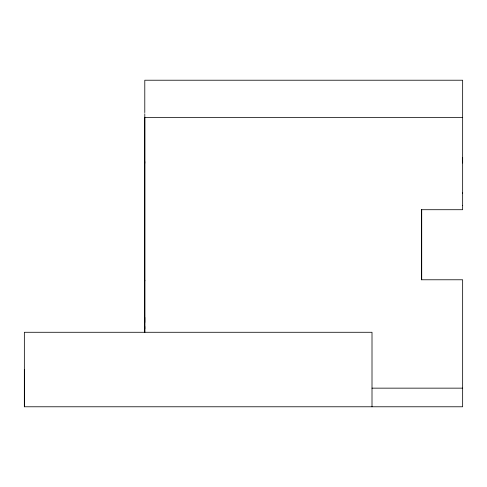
<?xml version="1.0" encoding="UTF-8"?>
<svg xmlns="http://www.w3.org/2000/svg" width="487" height="487" viewBox="0 0 487 487"><rect width="100%" height="100%" fill="white"/><g stroke="black" fill="none" stroke-linecap="round" stroke-linejoin="round"><path stroke-width="0.73" d="M421.639 279.775L462.65 279.775L462.65 406.779L24.35 406.779L24.35 369.53M144.785 332.329L144.791 117.47L462.65 117.47M144.791 326.46L144.791 328.944M144.791 317.372L144.791 322.516M462.65 205.63L462.65 205.319M462.65 193.211L462.65 192.882M462.65 162.999L462.65 160.637M462.65 159.292L462.65 157.654M144.791 280.128L144.791 280.975M421.639 209.714L462.65 209.714L462.65 80.221L144.791 80.221L144.791 112.613M372.007 388.151L462.65 388.151M144.791 161.581L144.791 163.236M372.007 406.779L372.007 332.28L24.35 332.28L24.35 406.779M144.791 113.751L144.791 332.256M421.675 209.714L421.675 279.775L421.675 209.714"/></g></svg>
